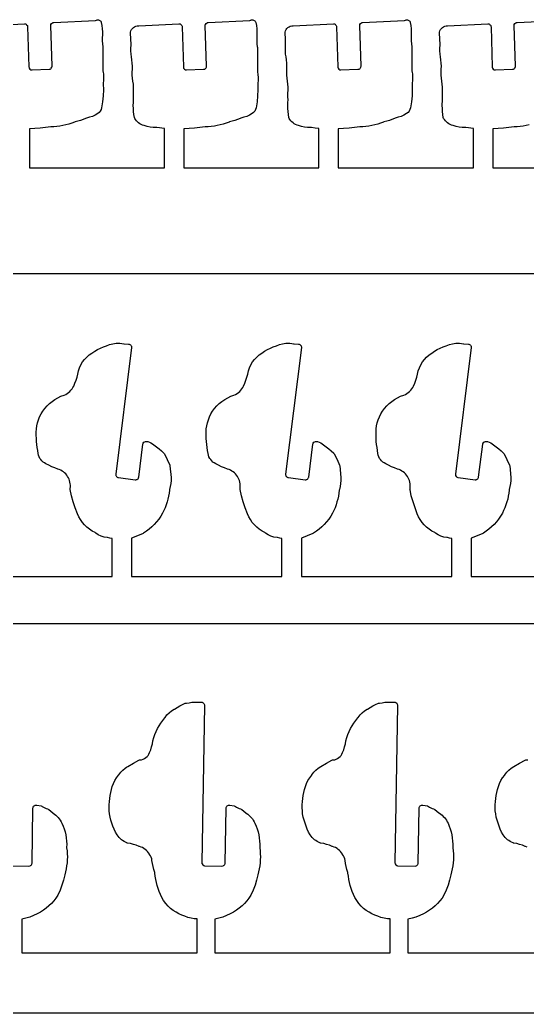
# Model space of a CAD drawing. Header units: millimetres. Extents: x -589 to -2, y 2 to 749.
# Drawn here: x -133.5 to -67.8, y 2.1 to 130.5 of the extents above; entities that cross this region are included whole.
import ezdxf

# ---------------------------------------------------------------- set-up
doc = ezdxf.new("R2010")
doc.units = ezdxf.units.MM
doc.header["$MEASUREMENT"] = 0

msp = doc.modelspace()

# ---------------------------------------------------------------- linework, layer by layer
for points in [[(-138.1, 129.78), (-132.89, 130.04), (-132.73, 130.01), (-132.66, 129.97), (-132.6, 129.92), (-132.51, 129.8), (-132.47, 129.65), (-132.31, 124.45), (-132.29, 124.38), (-132.27, 124.3), (-132.18, 124.18), (-132.05, 124.1), (-131.97, 124.08), (-131.89, 124.08), (-129.69, 124.15), (-129.61, 124.16), (-129.54, 124.18), (-129.47, 124.22), (-129.41, 124.28), (-129.33, 124.41), (-129.31, 124.56), (-129.47, 129.81), (-129.47, 129.89), (-129.45, 129.96), (-129.37, 130.09), (-129.24, 130.18), (-129.17, 130.21), (-129.09, 130.22), (-123.68, 130.48), (-123.55, 130.51), (-123.46, 130.54), (-123.38, 130.54), (-123.29, 130.54), (-123.21, 130.51), (-123.14, 130.48), (-123.07, 130.43), (-123.01, 130.36), (-122.96, 130.29), (-122.93, 130.19), (-122.86, 129.8), (-122.81, 129.4), (-122.79, 129), (-122.79, 128.6), (-122.81, 128.22), (-122.81, 127.83), (-122.78, 127.45), (-122.73, 127.06), (-122.72, 127.01), (-122.72, 123.91), (-122.71, 123.84), (-122.65, 123.47), (-122.63, 123.09), (-122.64, 122.71), (-122.68, 122.34), (-122.68, 122.26), (-122.66, 121.48), (-122.69, 120.71), (-122.77, 119.94), (-122.91, 119.18), (-122.96, 118.95), (-123.06, 118.75), (-123.21, 118.57), (-123.4, 118.42), (-123.74, 118.23), (-124.09, 118.06), (-124.47, 117.94), (-124.85, 117.85), (-124.96, 117.81), (-125.29, 117.67), (-125.63, 117.54), (-125.98, 117.43), (-126.33, 117.35), (-126.4, 117.32), (-126.77, 117.19), (-127.14, 117.07), (-127.52, 116.97), (-127.91, 116.88), (-128.29, 116.81), (-128.68, 116.75), (-129.08, 116.72), (-129.47, 116.69), (-130.16, 116.61), (-130.85, 116.54), (-131.55, 116.49), (-132.24, 116.47), (-132.24, 111.41), (-114.75, 111.41), (-114.75, 116.5), (-115.73, 116.63), (-115.77, 116.64), (-115.81, 116.63), (-116.22, 116.63), (-116.61, 116.67), (-117.01, 116.75), (-117.39, 116.87), (-117.58, 116.93), (-117.76, 117), (-117.94, 117.1), (-118.1, 117.21), (-118.25, 117.34), (-118.39, 117.48), (-118.51, 117.64), (-118.61, 117.81), (-118.65, 117.93), (-118.71, 118.31), (-118.75, 118.69), (-118.78, 119.08), (-118.79, 119.46), (-118.76, 119.84), (-118.75, 120.22), (-118.77, 120.99), (-118.77, 121.07), (-118.75, 121.45), (-118.75, 121.83), (-118.78, 122.22), (-118.84, 122.6), (-118.89, 122.99), (-118.92, 123.39), (-118.93, 123.78), (-118.91, 124.18), (-118.91, 124.57), (-118.92, 124.96), (-118.96, 125.36), (-119.01, 125.75), (-119.07, 126.13), (-119.09, 126.52), (-119.09, 126.9), (-119.06, 127.29), (-119.05, 127.35), (-119.09, 128.09), (-119.15, 128.84), (-119.15, 128.95), (-119.1, 129.13), (-119.01, 129.29), (-118.9, 129.44), (-118.77, 129.56), (-118.62, 129.66), (-118.46, 129.73), (-118.28, 129.77), (-118.09, 129.78), (-112.89, 130.04), (-112.81, 130.03), (-112.73, 130.01), (-112.66, 129.97), (-112.6, 129.92), (-112.55, 129.87), (-112.51, 129.8), (-112.48, 129.73), (-112.47, 129.65), (-112.31, 124.45), (-112.3, 124.38), (-112.27, 124.3), (-112.18, 124.18), (-112.05, 124.1), (-111.97, 124.08), (-111.89, 124.08), (-109.69, 124.15), (-109.61, 124.16), (-109.54, 124.18), (-109.47, 124.22), (-109.41, 124.28), (-109.37, 124.34), (-109.33, 124.41), (-109.31, 124.48), (-109.31, 124.56), (-109.48, 129.81), (-109.47, 129.89), (-109.45, 129.96), (-109.37, 130.09), (-109.24, 130.18), (-109.17, 130.21), (-109.09, 130.22), (-103.68, 130.48), (-103.61, 130.49), (-103.55, 130.51), (-103.47, 130.54), (-103.38, 130.54), (-103.3, 130.54), (-103.21, 130.51), (-103.14, 130.48), (-103.07, 130.43), (-103.01, 130.36), (-102.96, 130.29), (-102.92, 130.19), (-102.85, 129.8), (-102.81, 129.4), (-102.79, 129), (-102.8, 128.6), (-102.81, 128.22), (-102.81, 127.83), (-102.78, 127.45), (-102.74, 127.06), (-102.72, 127.01), (-102.71, 123.91), (-102.71, 123.84), (-102.66, 123.47), (-102.63, 123.09), (-102.64, 122.71), (-102.67, 122.34), (-102.67, 122.26), (-102.66, 121.48), (-102.69, 120.71), (-102.77, 119.94), (-102.9, 119.18), (-102.96, 118.95), (-103.06, 118.75), (-103.21, 118.57), (-103.39, 118.42), (-103.73, 118.23), (-104.09, 118.06), (-104.47, 117.94), (-104.85, 117.85), (-104.95, 117.81), (-105.29, 117.67), (-105.63, 117.54), (-105.98, 117.43), (-106.34, 117.35), (-106.39, 117.32), (-106.76, 117.19), (-107.14, 117.07), (-107.52, 116.97), (-107.91, 116.88), (-108.29, 116.81), (-108.69, 116.75), (-109.08, 116.72), (-109.48, 116.69), (-110.16, 116.61), (-110.85, 116.54), (-111.54, 116.49), (-112.24, 116.47), (-112.24, 111.41), (-94.75, 111.41), (-94.75, 116.5), (-95.24, 116.56), (-95.72, 116.63), (-95.77, 116.64), (-95.82, 116.63), (-96.22, 116.63), (-96.61, 116.67), (-97.01, 116.75), (-97.39, 116.87), (-97.58, 116.93), (-97.77, 117), (-97.94, 117.1), (-98.1, 117.21), (-98.25, 117.34), (-98.38, 117.48), (-98.5, 117.64), (-98.6, 117.81), (-98.64, 117.93), (-98.7, 118.31), (-98.75, 118.69), (-98.78, 119.08), (-98.79, 119.46), (-98.76, 119.84), (-98.75, 120.22), (-98.76, 120.61), (-98.78, 120.99), (-98.77, 121.07), (-98.74, 121.45), (-98.75, 121.83), (-98.78, 122.22), (-98.83, 122.6), (-98.88, 122.99), (-98.92, 123.39), (-98.92, 123.78), (-98.91, 124.18), (-98.9, 124.57), (-98.92, 124.96), (-98.95, 125.36), (-99.01, 125.75), (-99.06, 126.13), (-99.09, 126.52), (-99.09, 126.9), (-99.07, 127.29), (-99.06, 127.35), (-99.09, 128.09), (-99.14, 128.84), (-99.14, 128.95), (-99.09, 129.13), (-99.01, 129.29), (-98.9, 129.44), (-98.77, 129.56), (-98.62, 129.66), (-98.46, 129.73), (-98.28, 129.77), (-98.1, 129.78), (-92.88, 130.04), (-92.81, 130.03), (-92.73, 130.01), (-92.67, 129.97), (-92.61, 129.92), (-92.55, 129.87), (-92.51, 129.8), (-92.49, 129.73), (-92.48, 129.65), (-92.3, 124.45), (-92.29, 124.38), (-92.27, 124.3), (-92.18, 124.18), (-92.05, 124.1), (-91.98, 124.08), (-91.9, 124.08), (-89.7, 124.15), (-89.61, 124.16), (-89.54, 124.18), (-89.47, 124.22), (-89.42, 124.28), (-89.37, 124.34), (-89.33, 124.41), (-89.31, 124.48), (-89.3, 124.56), (-89.47, 129.81), (-89.46, 129.89), (-89.44, 129.96), (-89.37, 130.09), (-89.24, 130.18), (-89.17, 130.21), (-89.09, 130.22), (-83.67, 130.48), (-83.55, 130.51), (-83.46, 130.54), (-83.38, 130.54), (-83.29, 130.54), (-83.21, 130.51), (-83.13, 130.48), (-83.07, 130.43), (-83, 130.36), (-82.95, 130.29), (-82.93, 130.19), (-82.86, 129.8), (-82.81, 129.4), (-82.79, 129), (-82.79, 128.6), (-82.81, 128.22), (-82.81, 127.83), (-82.78, 127.45), (-82.73, 127.06), (-82.73, 127.01), (-82.72, 123.91), (-82.7, 123.84), (-82.65, 123.47), (-82.63, 123.09), (-82.64, 122.71), (-82.68, 122.34), (-82.68, 122.26), (-82.66, 121.48), (-82.69, 120.71), (-82.77, 119.94), (-82.9, 119.18), (-82.96, 118.95), (-83.06, 118.75), (-83.21, 118.57), (-83.4, 118.42), (-83.74, 118.23), (-84.1, 118.06), (-84.47, 117.94), (-84.86, 117.85), (-84.96, 117.81), (-85.29, 117.67), (-85.63, 117.54), (-85.98, 117.43), (-86.33, 117.35), (-86.39, 117.32), (-86.76, 117.19), (-87.14, 117.07), (-87.52, 116.97), (-87.9, 116.88), (-88.29, 116.81), (-88.68, 116.75), (-89.07, 116.72), (-89.47, 116.69), (-90.16, 116.61), (-90.85, 116.54), (-91.55, 116.49), (-92.24, 116.47), (-92.24, 111.41), (-74.75, 111.41), (-74.75, 116.5), (-75.72, 116.63), (-75.77, 116.64), (-75.81, 116.63), (-76.21, 116.63), (-76.61, 116.67), (-77, 116.75), (-77.39, 116.87), (-77.58, 116.93), (-77.76, 117), (-77.94, 117.1), (-78.1, 117.21), (-78.25, 117.34), (-78.38, 117.48), (-78.5, 117.64), (-78.61, 117.81), (-78.65, 117.93), (-78.7, 118.31), (-78.75, 118.69), (-78.77, 119.08), (-78.78, 119.46), (-78.75, 120.22), (-78.77, 120.99), (-78.77, 121.07), (-78.75, 121.45), (-78.75, 121.83), (-78.78, 122.22), (-78.83, 122.6), (-78.89, 122.99), (-78.92, 123.39), (-78.93, 123.78), (-78.91, 124.18), (-78.9, 124.57), (-78.92, 124.96), (-78.95, 125.36), (-79.01, 125.75), (-79.06, 126.13), (-79.09, 126.52), (-79.09, 126.9), (-79.06, 127.29), (-79.05, 127.35), (-79.09, 128.09), (-79.15, 128.84), (-79.15, 128.95), (-79.09, 129.13), (-79.01, 129.29), (-78.9, 129.44), (-78.77, 129.56), (-78.63, 129.66), (-78.46, 129.73), (-78.29, 129.77), (-78.1, 129.78), (-72.89, 130.04), (-72.81, 130.03), (-72.73, 130.01), (-72.66, 129.97), (-72.6, 129.92), (-72.55, 129.87), (-72.51, 129.8), (-72.48, 129.73), (-72.47, 129.65), (-72.31, 124.45), (-72.3, 124.38), (-72.27, 124.3), (-72.18, 124.18), (-72.05, 124.1), (-71.97, 124.08), (-71.89, 124.08), (-69.69, 124.15), (-69.61, 124.16), (-69.54, 124.18), (-69.47, 124.22), (-69.41, 124.28), (-69.36, 124.34), (-69.33, 124.41), (-69.31, 124.48), (-69.31, 124.56), (-69.47, 129.81), (-69.47, 129.89), (-69.45, 129.96), (-69.37, 130.09), (-69.25, 130.18), (-69.17, 130.21), (-69.1, 130.22), (-63.68, 130.48)], [(-67.52, 116.97), (-67.9, 116.88), (-68.29, 116.81), (-68.68, 116.75), (-69.08, 116.72), (-69.47, 116.69), (-70.16, 116.61), (-70.85, 116.54), (-71.54, 116.49), (-72.23, 116.47), (-72.23, 111.41), (-54.74, 111.41)], [(-63.39, 97.68), (-78.72, 97.68), (-83.4, 97.68), (-98.72, 97.68), (-103.39, 97.68), (-118.72, 97.68), (-123.4, 97.68), (-138.72, 97.68)], [(-141.02, 58.57), (-121.53, 58.57), (-121.53, 63.46), (-121.83, 63.52), (-122.11, 63.59), (-122.18, 63.6), (-122.58, 63.66), (-122.96, 63.78), (-123.32, 63.96), (-123.66, 64.18), (-123.74, 64.23), (-124.12, 64.43), (-124.47, 64.67), (-124.81, 64.94), (-125.11, 65.23), (-125.38, 65.56), (-125.62, 65.91), (-125.83, 66.28), (-126.01, 66.67), (-126.31, 67.44), (-126.57, 68.21), (-126.79, 69), (-126.96, 69.8), (-126.96, 69.94), (-126.94, 70.15), (-126.94, 70.36), (-126.96, 70.56), (-126.99, 70.76), (-127.04, 70.96), (-127.11, 71.14), (-127.2, 71.33), (-127.3, 71.5), (-127.41, 71.66), (-127.54, 71.82), (-127.69, 71.96), (-127.84, 72.09), (-128.01, 72.2), (-128.19, 72.3), (-128.38, 72.39), (-128.58, 72.46), (-128.97, 72.6), (-129.36, 72.76), (-129.74, 72.94), (-130.11, 73.14), (-130.3, 73.24), (-130.48, 73.36), (-130.63, 73.51), (-130.77, 73.67), (-130.89, 73.84), (-130.99, 74.03), (-131.06, 74.24), (-131.11, 74.45), (-131.16, 74.85), (-131.22, 75.24), (-131.28, 75.63), (-131.32, 76.03), (-131.34, 76.42), (-131.35, 76.82), (-131.36, 77.23), (-131.34, 77.64), (-131.28, 78.05), (-131.19, 78.45), (-131.07, 78.84), (-130.92, 79.22), (-130.73, 79.59), (-130.52, 79.94), (-130.25, 80.3), (-129.96, 80.63), (-129.65, 80.94), (-129.31, 81.21), (-128.95, 81.46), (-128.56, 81.68), (-128.16, 81.86), (-127.74, 82.01), (-127.54, 82.1), (-127.35, 82.21), (-127.17, 82.34), (-127.01, 82.48), (-126.86, 82.64), (-126.72, 82.81), (-126.6, 83), (-126.5, 83.19), (-126.34, 83.57), (-126.2, 83.95), (-126.08, 84.35), (-125.99, 84.74), (-125.89, 85.16), (-125.75, 85.56), (-125.57, 85.94), (-125.35, 86.3), (-125.1, 86.63), (-124.81, 86.93), (-124.49, 87.21), (-124.14, 87.45), (-123.79, 87.69), (-123.42, 87.9), (-123.04, 88.09), (-122.66, 88.27), (-122.26, 88.41), (-121.86, 88.54), (-121.45, 88.64), (-121.03, 88.72), (-120.78, 88.74), (-120.53, 88.73), (-120.28, 88.7), (-120.03, 88.66), (-119.98, 88.65), (-119.4, 88.61), (-119.32, 88.6), (-119.24, 88.57), (-119.17, 88.53), (-119.11, 88.47), (-119.07, 88.4), (-119.04, 88.33), (-119.03, 88.25), (-119.03, 88.17), (-121.05, 71.79), (-121.06, 71.71), (-121.05, 71.64), (-121.02, 71.57), (-120.98, 71.5), (-120.92, 71.44), (-120.86, 71.39), (-120.79, 71.36), (-120.71, 71.35), (-118.53, 71.07), (-118.45, 71.07), (-118.37, 71.09), (-118.3, 71.12), (-118.23, 71.16), (-118.17, 71.21), (-118.13, 71.28), (-118.1, 71.35), (-118.08, 71.42), (-117.55, 75.67), (-117.5, 75.81), (-117.41, 75.92), (-117.28, 75.99), (-117.2, 76.01), (-117.12, 76.01), (-117, 76.01), (-116.92, 76), (-116.71, 75.93), (-116.51, 75.83), (-116.32, 75.72), (-116.14, 75.58), (-115.8, 75.34), (-115.46, 75.09), (-115.15, 74.81), (-114.84, 74.52), (-114.77, 74.44), (-114.4, 73.71), (-114.07, 72.96), (-114.05, 72.85), (-113.9, 71.35), (-113.9, 70.96), (-113.94, 70.57), (-114, 70.18), (-114.1, 69.8), (-114.11, 69.74), (-114.16, 69.35), (-114.23, 68.96), (-114.32, 68.58), (-114.42, 68.2), (-114.54, 67.83), (-114.67, 67.46), (-114.83, 67.1), (-114.99, 66.75), (-115.23, 66.36), (-115.49, 65.99), (-115.77, 65.64), (-116.07, 65.3), (-116.39, 64.98), (-116.73, 64.69), (-117.09, 64.41), (-117.46, 64.15), (-117.51, 64.13), (-118.26, 63.81), (-119.03, 63.52), (-119.03, 58.57), (-99.54, 58.57), (-99.54, 63.46), (-99.83, 63.52), (-100.11, 63.59), (-100.18, 63.6), (-100.58, 63.66), (-100.96, 63.78), (-101.32, 63.96), (-101.65, 64.18), (-101.74, 64.23), (-102.12, 64.43), (-102.48, 64.67), (-102.81, 64.94), (-103.11, 65.23), (-103.38, 65.56), (-103.63, 65.91), (-103.83, 66.28), (-104.01, 66.67), (-104.31, 67.44), (-104.57, 68.21), (-104.78, 69), (-104.95, 69.8), (-104.96, 69.87), (-104.95, 69.94), (-104.93, 70.15), (-104.93, 70.36), (-104.95, 70.56), (-104.99, 70.76), (-105.04, 70.96), (-105.11, 71.14), (-105.2, 71.33), (-105.3, 71.5), (-105.41, 71.66), (-105.54, 71.82), (-105.69, 71.96), (-105.84, 72.09), (-106.01, 72.2), (-106.19, 72.3), (-106.38, 72.39), (-106.58, 72.46), (-106.97, 72.6), (-107.36, 72.76), (-107.74, 72.94), (-108.1, 73.14), (-108.3, 73.24), (-108.47, 73.36), (-108.63, 73.51), (-108.77, 73.67), (-108.89, 73.84), (-108.99, 74.03), (-109.06, 74.24), (-109.11, 74.45), (-109.16, 74.85), (-109.22, 75.24), (-109.28, 75.63), (-109.32, 76.03), (-109.34, 76.42), (-109.35, 76.82), (-109.36, 77.23), (-109.34, 77.64), (-109.28, 78.05), (-109.19, 78.45), (-109.07, 78.84), (-108.92, 79.22), (-108.73, 79.59), (-108.52, 79.94), (-108.26, 80.3), (-107.97, 80.63), (-107.65, 80.94), (-107.31, 81.21), (-106.95, 81.46), (-106.56, 81.68), (-106.16, 81.86), (-105.75, 82.01), (-105.54, 82.1), (-105.35, 82.21), (-105.17, 82.34), (-105.01, 82.48), (-104.86, 82.64), (-104.72, 82.81), (-104.6, 83), (-104.5, 83.19), (-104.34, 83.57), (-104.2, 83.95), (-104.08, 84.35), (-103.98, 84.74), (-103.89, 85.16), (-103.75, 85.56), (-103.57, 85.94), (-103.35, 86.3), (-103.1, 86.63), (-102.81, 86.93), (-102.49, 87.21), (-102.14, 87.45), (-101.79, 87.69), (-101.42, 87.9), (-101.04, 88.09), (-100.66, 88.27), (-100.26, 88.41), (-99.86, 88.54), (-99.45, 88.64), (-99.03, 88.72), (-98.78, 88.74), (-98.53, 88.73), (-98.28, 88.7), (-98.04, 88.66), (-97.97, 88.65), (-97.39, 88.61), (-97.32, 88.6), (-97.24, 88.57), (-97.17, 88.53), (-97.12, 88.47), (-97.07, 88.4), (-97.04, 88.33), (-97.03, 88.25), (-97.03, 88.17), (-99.06, 71.79), (-99.06, 71.71), (-99.05, 71.64), (-98.98, 71.5), (-98.92, 71.44), (-98.86, 71.39), (-98.78, 71.36), (-98.7, 71.35), (-96.52, 71.07), (-96.45, 71.07), (-96.37, 71.09), (-96.3, 71.12), (-96.23, 71.16), (-96.17, 71.21), (-96.13, 71.28), (-96.1, 71.35), (-96.08, 71.42), (-95.55, 75.67), (-95.5, 75.81), (-95.41, 75.92), (-95.28, 75.99), (-95.2, 76.01), (-95.13, 76.01), (-95, 76.01), (-94.92, 76), (-94.71, 75.93), (-94.51, 75.83), (-94.32, 75.72), (-94.14, 75.58), (-93.8, 75.34), (-93.46, 75.09), (-93.15, 74.81), (-92.84, 74.52), (-92.77, 74.44), (-92.4, 73.71), (-92.08, 72.96), (-92.05, 72.85), (-91.9, 71.35), (-91.9, 70.96), (-91.94, 70.57), (-92, 70.18), (-92.1, 69.8), (-92.11, 69.74), (-92.16, 69.35), (-92.23, 68.96), (-92.32, 68.58), (-92.42, 68.2), (-92.54, 67.83), (-92.67, 67.46), (-92.83, 67.1), (-93, 66.75), (-93.23, 66.36), (-93.49, 65.99), (-93.77, 65.64), (-94.07, 65.3), (-94.39, 64.98), (-94.73, 64.69), (-95.08, 64.41), (-95.45, 64.15), (-95.52, 64.13), (-96.26, 63.81), (-97.02, 63.52), (-97.02, 58.57), (-77.54, 58.57), (-77.54, 63.46), (-77.83, 63.52), (-78.12, 63.59), (-78.18, 63.6), (-78.58, 63.66), (-78.96, 63.78), (-79.32, 63.96), (-79.65, 64.18), (-79.74, 64.23), (-80.12, 64.43), (-80.48, 64.67), (-80.81, 64.94), (-81.11, 65.23), (-81.38, 65.56), (-81.63, 65.91), (-81.84, 66.28), (-82.01, 66.67), (-82.31, 67.44), (-82.57, 68.21), (-82.79, 69), (-82.95, 69.8), (-82.96, 69.87), (-82.95, 69.94), (-82.93, 70.15), (-82.93, 70.36), (-82.95, 70.56), (-82.99, 70.76), (-83.04, 70.96), (-83.11, 71.14), (-83.2, 71.33), (-83.3, 71.5), (-83.41, 71.66), (-83.54, 71.82), (-83.69, 71.96), (-83.84, 72.09), (-84.01, 72.2), (-84.19, 72.3), (-84.38, 72.39), (-84.58, 72.46), (-84.97, 72.6), (-85.36, 72.76), (-85.74, 72.94), (-86.1, 73.14), (-86.3, 73.24), (-86.47, 73.36), (-86.63, 73.51), (-86.77, 73.67), (-86.89, 73.84), (-86.99, 74.03), (-87.06, 74.24), (-87.11, 74.45), (-87.16, 74.85), (-87.23, 75.24), (-87.28, 75.63), (-87.32, 76.03), (-87.35, 76.42), (-87.35, 76.82), (-87.36, 77.23), (-87.34, 77.64), (-87.28, 78.05), (-87.19, 78.45), (-87.07, 78.84), (-86.92, 79.22), (-86.73, 79.59), (-86.52, 79.94), (-86.26, 80.3), (-85.97, 80.63), (-85.65, 80.94), (-85.31, 81.21), (-84.95, 81.46), (-84.57, 81.68), (-84.17, 81.86), (-83.75, 82.01), (-83.55, 82.1), (-83.35, 82.21), (-83.18, 82.34), (-83.01, 82.48), (-82.86, 82.64), (-82.72, 82.81), (-82.6, 83), (-82.5, 83.19), (-82.34, 83.57), (-82.2, 83.95), (-82.08, 84.35), (-81.98, 84.74), (-81.89, 85.16), (-81.75, 85.56), (-81.57, 85.94), (-81.35, 86.3), (-81.1, 86.63), (-80.81, 86.93), (-80.49, 87.21), (-80.13, 87.45), (-79.78, 87.69), (-79.42, 87.9), (-79.04, 88.09), (-78.66, 88.27), (-78.26, 88.41), (-77.86, 88.54), (-77.45, 88.64), (-77.03, 88.72), (-76.78, 88.74), (-76.53, 88.73), (-76.28, 88.7), (-76.04, 88.66), (-75.97, 88.65), (-75.4, 88.61), (-75.32, 88.6), (-75.24, 88.57), (-75.18, 88.53), (-75.12, 88.47), (-75.07, 88.4), (-75.04, 88.33), (-75.03, 88.25), (-75.03, 88.17), (-77.06, 71.79), (-77.06, 71.71), (-77.05, 71.64), (-76.98, 71.5), (-76.92, 71.44), (-76.86, 71.39), (-76.78, 71.36), (-76.71, 71.35), (-74.53, 71.07), (-74.45, 71.07), (-74.37, 71.09), (-74.3, 71.12), (-74.24, 71.16), (-74.18, 71.21), (-74.13, 71.28), (-74.1, 71.35), (-74.08, 71.42), (-73.54, 75.67), (-73.53, 75.74), (-73.5, 75.81), (-73.41, 75.92), (-73.28, 75.99), (-73.21, 76.01), (-73.13, 76.01), (-73, 76.01), (-72.91, 76), (-72.71, 75.93), (-72.51, 75.83), (-72.32, 75.72), (-72.14, 75.58), (-71.8, 75.34), (-71.46, 75.09), (-71.14, 74.81), (-70.83, 74.52), (-70.77, 74.44), (-70.4, 73.71), (-70.08, 72.96), (-70.05, 72.85), (-69.9, 71.35), (-69.9, 70.96), (-69.94, 70.57), (-70.01, 70.18), (-70.1, 69.8), (-70.1, 69.74), (-70.16, 69.35), (-70.23, 68.96), (-70.31, 68.58), (-70.42, 68.2), (-70.54, 67.83), (-70.68, 67.46), (-70.83, 67.1), (-71, 66.75), (-71.23, 66.36), (-71.49, 65.99), (-71.77, 65.64), (-72.07, 65.3), (-72.39, 64.98), (-72.73, 64.69), (-73.08, 64.41), (-73.45, 64.15), (-73.52, 64.13), (-74.26, 63.81), (-75.02, 63.52), (-75.02, 58.57), (-55.53, 58.57)], [(-3.96, 52.45), (-349.19, 52.45)], [(-134.51, 21.14), (-132.32, 21.1), (-132.16, 21.13), (-132.09, 21.17), (-132.03, 21.22), (-131.98, 21.27), (-131.94, 21.34), (-131.91, 21.41), (-131.9, 21.49), (-131.79, 28.61), (-131.77, 28.7), (-131.74, 28.78), (-131.7, 28.85), (-131.64, 28.91), (-131.56, 28.96), (-131.48, 28.99), (-131.39, 29), (-131.3, 28.99), (-130.72, 28.88), (-130.64, 28.85), (-130.58, 28.81), (-130.42, 28.72), (-130.25, 28.64), (-130.08, 28.57), (-129.9, 28.52), (-129.81, 28.49), (-129.74, 28.44), (-129.22, 27.98), (-129.17, 27.94), (-128.99, 27.82), (-128.82, 27.69), (-128.66, 27.54), (-128.51, 27.38), (-128.37, 27.22), (-128.25, 27.04), (-128.13, 26.85), (-128.03, 26.66), (-127.88, 26.29), (-127.74, 25.91), (-127.63, 25.52), (-127.54, 25.13), (-127.48, 24.74), (-127.43, 24.34), (-127.41, 23.94), (-127.42, 23.53), (-127.42, 23.46), (-127.37, 23.07), (-127.34, 22.68), (-127.33, 22.29), (-127.34, 21.9), (-127.37, 21.52), (-127.42, 21.13), (-127.49, 20.75), (-127.58, 20.37), (-127.67, 19.96), (-127.83, 19.28), (-128.03, 18.62), (-128.27, 17.98), (-128.55, 17.35), (-128.8, 16.96), (-129.08, 16.6), (-129.38, 16.26), (-129.71, 15.95), (-130.06, 15.66), (-130.43, 15.39), (-130.82, 15.15), (-131.22, 14.94), (-131.7, 14.7), (-132.19, 14.51), (-132.7, 14.36), (-133.23, 14.26), (-133.23, 9.88), (-110.52, 9.88), (-110.52, 14.29), (-110.9, 14.3), (-111.31, 14.38), (-111.72, 14.48), (-112.12, 14.61), (-112.51, 14.77), (-112.89, 14.95), (-113.26, 15.15), (-113.62, 15.37), (-113.96, 15.62), (-114.29, 15.94), (-114.59, 16.29), (-114.86, 16.66), (-115.11, 17.05), (-115.28, 17.42), (-115.43, 17.8), (-115.57, 18.19), (-115.69, 18.58), (-115.79, 18.98), (-115.87, 19.39), (-115.94, 19.8), (-115.99, 20.21), (-116.01, 20.28), (-116.13, 20.66), (-116.23, 21.05), (-116.31, 21.44), (-116.37, 21.83), (-116.41, 22.04), (-116.47, 22.24), (-116.57, 22.43), (-116.68, 22.6), (-116.71, 22.65), (-116.82, 22.83), (-116.95, 22.99), (-117.09, 23.14), (-117.25, 23.27), (-117.41, 23.39), (-117.59, 23.49), (-117.78, 23.57), (-117.98, 23.64), (-118.04, 23.66), (-118.4, 23.81), (-118.76, 23.92), (-119.14, 24.01), (-119.52, 24.08), (-119.57, 24.08), (-119.62, 24.1), (-119.81, 24.19), (-119.99, 24.29), (-120.17, 24.4), (-120.33, 24.52), (-120.49, 24.66), (-120.63, 24.81), (-120.77, 24.97), (-120.89, 25.13), (-121.09, 25.5), (-121.27, 25.88), (-121.42, 26.26), (-121.55, 26.66), (-121.68, 27.05), (-121.78, 27.45), (-121.86, 27.85), (-121.9, 28.26), (-121.91, 28.66), (-121.9, 29.05), (-121.88, 29.45), (-121.84, 29.84), (-121.78, 30.24), (-121.71, 30.63), (-121.62, 31.01), (-121.51, 31.4), (-121.36, 31.79), (-121.18, 32.17), (-120.95, 32.53), (-120.69, 32.86), (-120.65, 32.92), (-120.42, 33.25), (-120.15, 33.53), (-119.84, 33.77), (-119.67, 33.88), (-119.49, 33.97), (-118.78, 34.41), (-118.06, 34.8), (-117.99, 34.83), (-117.92, 34.84), (-117.71, 34.87), (-117.52, 34.94), (-117.33, 35.02), (-117.16, 35.14), (-117.01, 35.27), (-116.88, 35.42), (-116.77, 35.59), (-116.68, 35.78), (-116.54, 36.16), (-116.42, 36.54), (-116.32, 36.93), (-116.25, 37.32), (-116.14, 37.72), (-116, 38.12), (-115.83, 38.51), (-115.65, 38.89), (-115.44, 39.25), (-115.22, 39.61), (-114.97, 39.95), (-114.7, 40.28), (-114.65, 40.33), (-114.43, 40.65), (-114.16, 40.94), (-113.85, 41.19), (-113.51, 41.39), (-113.46, 41.41), (-113.12, 41.63), (-112.77, 41.82), (-112.42, 42), (-112.06, 42.16), (-111.99, 42.18), (-111.92, 42.19), (-111.56, 42.23), (-111.2, 42.31), (-111.1, 42.31), (-109.97, 42.31), (-109.89, 42.3), (-109.81, 42.27), (-109.74, 42.23), (-109.68, 42.18), (-109.64, 42.12), (-109.6, 42.05), (-109.58, 41.97), (-109.58, 41.89), (-109.9, 21.54), (-109.9, 21.46), (-109.87, 21.39), (-109.79, 21.26), (-109.67, 21.17), (-109.59, 21.15), (-109.51, 21.14), (-107.31, 21.1), (-107.16, 21.13), (-107.09, 21.17), (-107.03, 21.22), (-106.98, 21.27), (-106.94, 21.34), (-106.91, 21.41), (-106.91, 21.49), (-106.78, 28.61), (-106.77, 28.7), (-106.74, 28.78), (-106.69, 28.85), (-106.63, 28.91), (-106.56, 28.96), (-106.48, 28.99), (-106.39, 29), (-106.3, 28.99), (-105.71, 28.88), (-105.57, 28.81), (-105.41, 28.72), (-105.25, 28.64), (-105.08, 28.57), (-104.9, 28.52), (-104.81, 28.49), (-104.74, 28.44), (-104.21, 27.98), (-104.16, 27.94), (-103.98, 27.82), (-103.81, 27.69), (-103.65, 27.54), (-103.51, 27.38), (-103.37, 27.22), (-103.25, 27.04), (-103.14, 26.85), (-103.04, 26.66), (-102.88, 26.29), (-102.75, 25.91), (-102.63, 25.52), (-102.54, 25.13), (-102.48, 24.74), (-102.44, 24.34), (-102.42, 23.94), (-102.42, 23.53), (-102.42, 23.46), (-102.37, 23.07), (-102.34, 22.68), (-102.33, 22.29), (-102.34, 21.9), (-102.37, 21.52), (-102.42, 21.13), (-102.49, 20.75), (-102.58, 20.37), (-102.66, 19.96), (-102.82, 19.28), (-103.03, 18.62), (-103.27, 17.98), (-103.55, 17.35), (-103.81, 16.96), (-104.08, 16.6), (-104.39, 16.26), (-104.71, 15.95), (-105.06, 15.66), (-105.43, 15.39), (-105.82, 15.15), (-106.23, 14.94), (-106.7, 14.7), (-107.19, 14.51), (-107.71, 14.36), (-108.23, 14.26), (-108.23, 9.88), (-85.51, 9.88), (-85.51, 14.29), (-85.89, 14.3), (-86.31, 14.38), (-86.72, 14.48), (-87.12, 14.61), (-87.51, 14.77), (-87.89, 14.95), (-88.26, 15.15), (-88.62, 15.37), (-88.96, 15.62), (-89.29, 15.94), (-89.59, 16.29), (-89.86, 16.66), (-90.1, 17.05), (-90.27, 17.42), (-90.43, 17.8), (-90.56, 18.19), (-90.69, 18.58), (-90.79, 18.98), (-90.87, 19.39), (-90.94, 19.8), (-90.99, 20.21), (-91.02, 20.28), (-91.13, 20.66), (-91.23, 21.05), (-91.3, 21.44), (-91.36, 21.83), (-91.4, 22.04), (-91.47, 22.24), (-91.57, 22.43), (-91.69, 22.6), (-91.7, 22.65), (-91.81, 22.83), (-91.94, 22.99), (-92.09, 23.14), (-92.24, 23.27), (-92.41, 23.39), (-92.59, 23.49), (-92.78, 23.57), (-92.98, 23.64), (-93.05, 23.66), (-93.4, 23.81), (-93.76, 23.92), (-94.13, 24.01), (-94.51, 24.08), (-94.57, 24.08), (-94.62, 24.1), (-94.81, 24.19), (-94.99, 24.29), (-95.17, 24.4), (-95.33, 24.52), (-95.49, 24.66), (-95.64, 24.81), (-95.77, 24.97), (-95.89, 25.13), (-96.1, 25.5), (-96.27, 25.88), (-96.42, 26.26), (-96.55, 26.66), (-96.68, 27.05), (-96.79, 27.45), (-96.86, 27.85), (-96.9, 28.26), (-96.91, 28.66), (-96.91, 29.05), (-96.88, 29.45), (-96.84, 29.84), (-96.78, 30.24), (-96.71, 30.63), (-96.62, 31.01), (-96.51, 31.4), (-96.37, 31.79), (-96.18, 32.17), (-95.95, 32.53), (-95.69, 32.86), (-95.65, 32.92), (-95.42, 33.25), (-95.15, 33.53), (-94.84, 33.77), (-94.5, 33.97), (-93.79, 34.41), (-93.06, 34.8), (-92.99, 34.83), (-92.91, 34.84), (-92.71, 34.87), (-92.51, 34.94), (-92.33, 35.02), (-92.16, 35.14), (-92.01, 35.27), (-91.88, 35.42), (-91.77, 35.59), (-91.69, 35.78), (-91.54, 36.16), (-91.42, 36.54), (-91.32, 36.93), (-91.26, 37.32), (-91.14, 37.72), (-91, 38.12), (-90.84, 38.51), (-90.65, 38.89), (-90.45, 39.25), (-90.22, 39.61), (-89.97, 39.95), (-89.71, 40.28), (-89.66, 40.33), (-89.43, 40.65), (-89.15, 40.94), (-88.84, 41.19), (-88.5, 41.39), (-88.45, 41.41), (-88.12, 41.63), (-87.77, 41.82), (-87.42, 42), (-87.05, 42.16), (-86.99, 42.18), (-86.92, 42.19), (-86.56, 42.23), (-86.21, 42.31), (-86.1, 42.31), (-84.96, 42.31), (-84.88, 42.3), (-84.81, 42.27), (-84.68, 42.18), (-84.6, 42.05), (-84.58, 41.97), (-84.57, 41.89), (-84.91, 21.54), (-84.9, 21.46), (-84.87, 21.39), (-84.79, 21.26), (-84.67, 21.17), (-84.59, 21.15), (-84.52, 21.14), (-82.31, 21.1), (-82.16, 21.13), (-82.09, 21.17), (-82.02, 21.22), (-81.97, 21.27), (-81.94, 21.34), (-81.92, 21.41), (-81.91, 21.49), (-81.78, 28.61), (-81.77, 28.7), (-81.74, 28.78), (-81.69, 28.85), (-81.63, 28.91), (-81.56, 28.96), (-81.48, 28.99), (-81.39, 29), (-81.3, 28.99), (-80.71, 28.88), (-80.57, 28.81), (-80.42, 28.72), (-80.25, 28.64), (-80.08, 28.57), (-79.91, 28.52), (-79.81, 28.49), (-79.73, 28.44), (-79.21, 27.98), (-79.16, 27.94), (-78.98, 27.82), (-78.81, 27.69), (-78.65, 27.54), (-78.51, 27.38), (-78.37, 27.22), (-78.24, 27.04), (-78.13, 26.85), (-78.03, 26.66), (-77.87, 26.29), (-77.74, 25.91), (-77.63, 25.52), (-77.54, 25.13), (-77.48, 24.74), (-77.44, 24.34), (-77.42, 23.94), (-77.42, 23.53), (-77.42, 23.46), (-77.37, 23.07), (-77.34, 22.68), (-77.33, 22.29), (-77.34, 21.9), (-77.37, 21.52), (-77.42, 21.13), (-77.49, 20.75), (-77.59, 20.37), (-77.66, 19.96), (-77.83, 19.28), (-78.03, 18.62), (-78.27, 17.98), (-78.56, 17.35), (-78.81, 16.96), (-79.08, 16.6), (-79.39, 16.26), (-79.71, 15.95), (-80.06, 15.66), (-80.43, 15.39), (-80.82, 15.15), (-81.23, 14.94), (-81.7, 14.7), (-82.19, 14.51), (-82.7, 14.36), (-83.22, 14.26), (-83.22, 9.88), (-60.52, 9.88)], [(-67.79, 23.57), (-67.99, 23.64), (-68.05, 23.66), (-68.4, 23.81), (-68.76, 23.92), (-69.13, 24.01), (-69.51, 24.08), (-69.57, 24.08), (-69.62, 24.1), (-69.81, 24.19), (-70, 24.29), (-70.17, 24.4), (-70.34, 24.52), (-70.49, 24.66), (-70.64, 24.81), (-70.77, 24.97), (-70.9, 25.13), (-71.1, 25.5), (-71.27, 25.88), (-71.42, 26.26), (-71.54, 26.66), (-71.68, 27.05), (-71.78, 27.45), (-71.86, 27.85), (-71.91, 28.26), (-71.91, 28.66), (-71.91, 29.05), (-71.88, 29.45), (-71.84, 29.84), (-71.78, 30.24), (-71.71, 30.63), (-71.62, 31.01), (-71.51, 31.4), (-71.37, 31.79), (-71.18, 32.17), (-70.96, 32.53), (-70.7, 32.86), (-70.66, 32.92), (-70.43, 33.25), (-70.15, 33.53), (-69.84, 33.77), (-69.5, 33.97), (-68.78, 34.41), (-68.05, 34.8), (-67.98, 34.83), (-67.91, 34.84), (-67.71, 34.87)], [(-2.09, 2.09), (-444.55, 2.09)]]:
    msp.add_lwpolyline(points)

doc.saveas('drawing.dxf')
